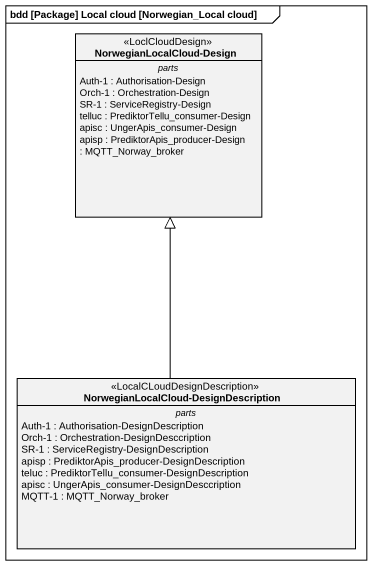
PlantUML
@startuml
mainframe bdd [Package] Local cloud [Norwegian_Local cloud]
hide circle
hide empty members
class "NorwegianLocalCloud-Design" as NorwegianLocalCloud_Design <<LoclCloudDesign>> {
  -- parts --
  Auth-1 : Authorisation-Design
  Orch-1 : Orchestration-Design
  SR-1 : ServiceRegistry-Design
  telluc : PrediktorTellu_consumer-Design
  apisc : UngerApis_consumer-Design
  apisp : PrediktorApis_producer-Design
  : MQTT_Norway_broker
}
class "NorwegianLocalCloud-DesignDescription" as NorwegianLocalCloud <<LocalCLoudDesignDescription>> {
  -- parts --
  Auth-1 : Authorisation-DesignDescription
  Orch-1 : Orchestration-DesignDesccription
  SR-1 : ServiceRegistry-DesignDescription
  apisp : PrediktorApis_producer-DesignDescription
  teluc : PrediktorTellu_consumer-DesignDescription
  apisc : UngerApis_consumer-DesignDesccription
  MQTT-1 : MQTT_Norway_broker
}
NorwegianLocalCloud -up-|> NorwegianLocalCloud_Design
@enduml
